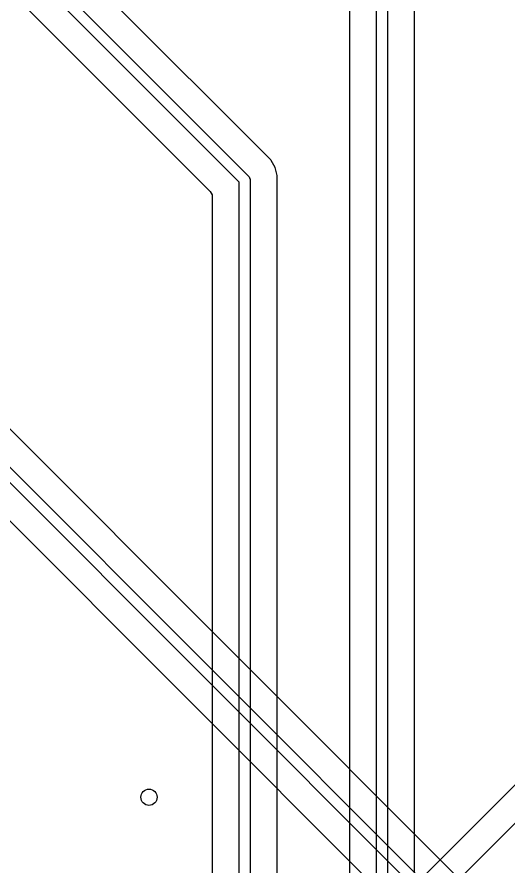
# Model space of a CAD drawing. Header units: inches. Extents: x 6.57 to 9.79, y -8.72 to -3.17.
# Drawn here: x 9.073 to 9.43, y -7.522 to -6.904 of the extents above; entities that cross this region are included whole.
import ezdxf

# ---------------------------------------------------------------- set-up
doc = ezdxf.new("R2010")
doc.units = ezdxf.units.IN
doc.header["$MEASUREMENT"] = 0
doc.layers.add('In1.Cu', color=91, linetype='CONTINUOUS', true_color=0x7fc87f)

msp = doc.modelspace()

# ---------------------------------------------------------------- linework, layer by layer
at = {"layer": 'In1.Cu', "linetype": 'CONTINUOUS'}
for p, q in [((9.33465, -7.86971), (9.33465, -6.58346)), ((9.31494, -6.58697), (9.31494, -7.85216)), ((9.34252, -6.58509), (9.34252, -7.86971)), ((9.23482, -7.02434), (8.90403, -6.69355)), ((8.91489, -6.69328), (9.24154, -7.01993)), ((9.25767, -7.00819), (8.95484, -6.70536)), ((8.8973, -6.71469), (9.21368, -7.03107)), ((9.36222, -7.13314), (9.36222, -6.73461)), ((9.62106, -7.79592), (8.8358, -7.01066)), ((8.84252, -7.00624), (9.62778, -7.79151)), ((9.25793, -7.00864), (9.25767, -7.00819)), ((9.25767, -7.00819), (9.25767, -7.00819)), ((9.26079, -7.01358), (9.25793, -7.00864)), ((9.26234, -7.0194), (9.26079, -7.01358)), ((9.24154, -7.01993), (9.24203, -7.02052)), ((9.24203, -7.02052), (9.24255, -7.02179)), ((9.24255, -7.02179), (9.24262, -7.02194)), ((9.24262, -7.02194), (9.24269, -7.02271)), ((9.24269, -7.02271), (9.24269, -7.81861)), ((9.2624, -7.0196), (9.26234, -7.0194)), ((9.2624, -7.02621), (9.2624, -7.0196)), ((8.82434, -7.02707), (9.59993, -7.80265)), ((9.23482, -7.81778), (9.23482, -7.02434)), ((9.2624, -7.02622), (9.2624, -7.02621)), ((9.2624, -7.8155), (9.2624, -7.02622)), ((9.21368, -7.03107), (9.215, -7.03349)), ((9.215, -7.03349), (9.21511, -7.03452)), ((9.21511, -7.03452), (9.21511, -7.81438)), ((9.63935, -7.7752), (8.99728, -7.13314)), ((9.36222, -7.85216), (9.36222, -7.13314)), ((9.62127, -7.27626), (9.11355, -7.78398)), ((9.12028, -7.80512), (9.63315, -7.29225))]:
    msp.add_line(p, q, dxfattribs=at)
at = {"layer": 'In1.Cu'}
msp.add_circle((9.16912, -7.47131), 0.00591, dxfattribs=at)
msp.add_circle((9.16912, -7.47131), 0.00591, dxfattribs=at)
msp.add_circle((9.16912, -7.47131), 0.00591, dxfattribs=at)
msp.add_circle((9.16912, -7.47131), 0.00591, dxfattribs=at)

doc.saveas('drawing.dxf')
